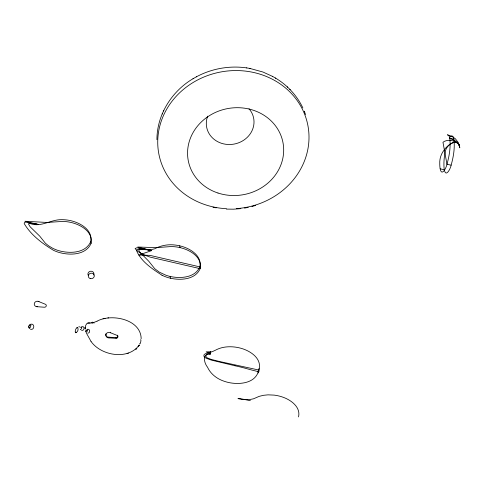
<?xml version="1.0" encoding="UTF-8"?>
<svg xmlns="http://www.w3.org/2000/svg" width="484" height="484" viewBox="0 0 484 484"><rect width="100%" height="100%" fill="white"/><g stroke="black" fill="none" stroke-linecap="round" stroke-linejoin="round"><path stroke-width="0.73" d="M156.931 139.664C156.907 114.708 171.862 91.095 193.189 78.638M28.731 326.621L28.768 327.396M85.807 331.104L85.831 331.691M141.159 338.709C140.947 319.15 111.247 313.305 97.139 321.14M38.103 224.419L31.89 223.281L30.044 223.209L28.465 223.935L30.135 226.79L39.761 236.168L45.363 243.198L48.624 245.842L52.544 248.183A37.304 33.868 -10.7 0 0 58.231 250.506C69.073 253.767 85.365 253.622 90.708 241.704C93.146 229.023 78.251 221.618 67.718 220.105A37.304 33.868 -10.7 0 0 61.444 219.675C50.282 219.47 39.936 228.448 28.786 222.918L38.103 224.419L24.89 221.248L46.881 222.458L62.527 221.424A39.313 35.689 -10.7 0 1 68.274 221.92C78.753 223.493 93.472 230.886 91.046 243.488C85.741 255.34 69.593 255.546 58.776 252.358A39.313 35.689 -10.7 0 1 53.506 250.319C42.29 243.537 30.861 234.909 24.2 223.59L24.448 222.658L25.392 222.126L29.651 222.471M259.182 368.85C261.65 358.196 250.131 350.833 241.28 348.371A38.787 35.211 -10.7 0 0 234.77 347.04C228.89 346.356 222.731 346.822 217.292 349.297C214.4 350.64 208.574 354.131 206.136 351.862L210.758 351.777L210.092 354.349L210.195 352.745L210.758 351.795M298.525 416.924C300.945 407.183 290.938 399.935 282.856 397.164A38.756 35.181 -10.7 0 0 274.113 395.113L268.021 394.847L263.459 395.307L259.194 396.354L253.495 398.81L249.091 399.693L242.653 399.602L237.959 398.592L240.354 398.653L250.385 400.667M451.118 165.189C453.49 156.792 455.021 147.892 453.871 139.168A38.708 7.066 -77 0 0 453.46 137.571C453.054 134.746 449.721 135.974 449.545 138.224L449.69 138.575C454.319 139.791 459.407 142.26 459.8 147.808C457.949 136.319 445.982 144.958 445.183 152.043C444.112 157.191 443.677 162.503 444.04 167.754A38.708 7.066 -77 0 0 444.312 169.793C445.843 178.064 450.652 168.323 451.118 165.189L446.968 164.233L442.969 142.26C447.706 138.587 456.285 140.402 459.606 145.381M30.341 329.168C34.443 330.82 35.211 323.391 30.885 324.129M81.566 330.33C84.246 331.231 85.148 326.639 82.353 326.434M28.865 326.119L29.082 325.629M85.91 330.723L86.951 329.755A0.72 0.411 -52.6 0 1 87.029 329.876L87.035 329.979M257.93 372.861C253.677 383.189 240.173 384.471 230.511 382.88A38.787 35.211 -10.7 0 1 224.098 381.229C217.013 378.893 210.625 374.059 207.497 367.144C204.127 363.157 201.852 353.447 210.008 354.234M162.182 113.976L162.394 113.504M163.519 110.987L163.725 110.527M87.725 333.173C90.302 333.349 90.375 329.114 87.804 329.187M139.168 345.092L138.847 345.667L139.174 345.074C128.333 360.356 101.198 355.837 91.052 341.486M138.539 346.217L138.872 345.643L138.152 346.786M29.113 325.587L29.633 324.958M90.756 323.076L91.543 322.634A0.72 0.411 -52.6 0 1 91.621 322.749M80.556 327.414L81.324 326.99A0.72 0.411 -52.6 0 1 81.397 327.111M90.248 322.495C86.666 321.727 84.748 326.149 85.275 329.072M136.385 348.795L135.859 349.26L136.869 348.317M196.329 76.853C211.617 68.583 229.585 65.4 246.786 67.917M192.983 78.759L196.51 76.75M96.988 321.219L92.426 323.016M151.661 250.621C152.049 250.373 133.862 247.094 140.741 249.042C145.351 249.968 150.234 250.149 154.771 248.77C161.039 245.364 168.329 244.118 175.389 245.067A38.708 35.138 -10.7 0 1 179.685 245.824C189.274 247.923 202.288 255.328 199.801 266.878C195.082 277.925 180.338 278.717 170.126 276.449A38.708 35.138 -10.7 0 1 165.97 275.251L159.26 272.123L154.729 268.699L148.866 261.342L139.791 252.091L138.751 250.107L139.011 249.448C143.095 248.032 147.559 250.089 151.661 250.621L137.746 247.022L156.036 247.651L170.985 246.568A37.734 34.249 -10.7 0 1 180.024 247.614C189.613 249.696 202.621 257.119 200.14 268.662L150.349 257.173C144.988 255.201 138.527 253.247 135.096 248.51L136.766 247.814L138.884 247.923L151.661 250.621L138.787 255.026L150.01 255.383L199.801 266.872L200.14 268.662C195.421 279.716 180.677 280.502 170.465 278.233A37.734 34.249 -10.7 0 1 162.025 275.251M251.898 206.517L255.564 205.458M128.466 353.096L127.098 353.471M103.019 318.823L103.364 318.732M210.383 353.017C208.586 353.302 204.423 354.621 206.22 357.083A3.939 1.488 17.3 0 0 207.134 357.797L211.078 359.382L219.881 361.59L258.444 369.957M104.744 318.418L105.088 318.351M244.511 208.102L248.207 207.4M210.014 352.582C207.509 352.503 200.987 354.591 205.095 357.531A5.711 2.087 17.2 0 0 206.341 358.305L211.441 360.126L234.982 365.759M75.77 332.702L76.073 332.599A2.444 2.22 -10.7 0 0 76.399 332.399M90.103 323.487L87.931 323.53M240.82 208.634L233.506 209.185L226.379 209.094M107.926 317.934L108.622 317.867M117.564 335.17A1.73 1.555 -17.5 0 1 117.745 336.199A1.73 1.567 -16.9 0 1 115.858 337.578L108.779 337.191A3.031 2.753 -14.9 0 1 106.619 336.453L106.432 336.265A3.031 2.747 -11.9 0 1 105.881 333.791M78.735 326.875L79.787 326.845M36.439 306.656L44.371 307.231A1.73 1.573 -10.7 0 0 46.264 305.912A1.73 1.573 -10.7 0 0 45.048 304.127L38.109 301.302M106.008 334.426A3.031 2.759 -9.6 0 0 106.377 336.701L106.516 336.876A3.031 2.765 -10.2 0 0 109.069 337.868L116.003 338.328L115.858 337.572M249.865 68.432L262.921 72.013L272.716 76.484M246.568 67.887L250.107 68.468M147.759 249.72C144.329 249.254 140.318 247.693 137.099 249.641L136.591 250.718C140.892 261.372 152.49 269.098 162.031 275.245M92.577 322.072L94.096 323.082M213.002 207.188L216.215 207.86M440.168 168.831A37.734 6.891 -77 0 1 439.756 164.112C439.448 158.994 440.991 153.87 444.27 149.889C447.053 145.502 457.029 137.698 459.485 146.126L458.281 142.544L455.311 138.696L451.832 136.361L447.41 134.812L448.71 135.429A37.734 6.891 -77 0 1 449.721 138.218L453.871 139.168M444.312 169.793L440.162 168.837C441.692 177.108 446.502 167.367 446.968 164.233C449.34 155.836 450.87 146.936 449.727 138.212M80.622 329.677L80.386 329.374M86.261 332.441L85.868 331.794M29.312 328.382L28.792 327.48M106.056 334.281A3.031 2.759 -8.8 0 1 107.623 332.647L107.878 332.55A3.031 2.747 -9.3 0 1 110.661 332.81L116.674 335.231A1.736 1.567 -14.5 0 1 116.995 335.327A1.73 1.567 -14.7 0 1 117.896 336.973A1.73 1.567 -13.2 0 1 116.075 338.334M77.416 327.444L77.44 327.456A1.228 1.113 -10.7 0 1 77.694 327.795M275.414 78.027C287.224 85.033 296.97 95.523 302.869 107.944M272.359 76.284L275.783 78.239M287.248 86.83L287.605 87.18M289.837 89.352L290.206 89.715M91.034 341.456L86.467 333.222M77.706 327.789L77.749 327.874A4.162 3.775 -10.7 0 1 76.405 332.417M305.549 114.563L304.303 111.223L304.509 111.774M179.685 245.824L180.024 247.608M170.126 276.449L170.465 278.233M110.558 332.254L110.661 332.81M108.936 337.185L109.069 337.868M90.708 241.704L91.046 243.488M30.347 325.139L30.335 325.054A0.992 0.569 -54.1 0 0 30.268 324.867L30.214 324.825A0.684 0.478 -51.6 0 0 29.603 324.909M85.22 328.255L85.208 327.837L85.232 328.63M85.928 331.038A1.488 0.611 -62.3 0 1 86.037 330.699M87.277 329.604A1.512 0.702 -68.1 0 1 87.32 330.814A1.512 0.702 -68.1 0 1 86.588 332.084M28.895 326.537A1.96 0.805 -62.3 0 1 29.028 326.095M30.674 324.649A1.99 0.926 -68.1 0 1 30.722 326.24A1.99 0.926 -68.1 0 1 29.76 327.916M29.627 327.577A1.845 0.375 -77.7 0 1 29.403 328.104M37.431 306.729A3.031 2.753 -10.7 0 1 34.37 303.305A3.031 2.753 -10.7 0 1 39.023 301.671M140.602 339.732A2.196 0.448 -77.3 0 1 140.662 342.079A2.196 0.448 -77.3 0 1 139.646 343.713M91.875 322.483A1.512 0.702 -68.1 0 1 91.984 323.379M88.282 275.39A3.031 2.753 -10.7 0 1 90.804 271.215A3.031 2.753 -10.7 0 1 93.684 275.015M81.651 326.845A1.512 0.702 -68.1 0 1 81.693 328.049A1.512 0.702 -68.1 0 1 80.961 329.32M75.268 332.042A6.213 5.639 -10.7 0 1 76.629 327.934M75.631 332.774A1.482 1.349 -10.7 0 1 75.468 332.06M76.847 327.88A1.204 1.095 -10.7 0 1 77.234 327.42M258.783 371.748A99.268 37.486 17.3 0 1 247.022 368.735A77.676 29.33 17.3 0 0 234.982 365.765M249.006 108.755A23.928 21.72 -10.7 0 1 233.953 144.105A23.928 21.72 -10.7 0 1 207.672 116.172M226.343 208.707A75.873 68.879 -10.7 0 1 169.763 104.35A75.873 68.879 -10.7 0 1 299.015 103.255A75.873 68.879 -10.7 0 1 236.458 208.622M85.214 327.741L85.208 328.182L85.22 327.42L85.214 327.741M90.193 278.542A3.031 2.753 -10.7 0 0 94.289 275.438A3.031 2.753 -10.7 0 0 89.419 273.841A3.031 2.753 -10.7 0 0 90.193 278.542M258.686 372.051A2.172 0.399 -77 0 0 259.122 368.735A2.172 0.399 -77 0 0 258.045 371.76A2.172 0.399 -77 0 0 258.686 372.051M217.988 193.025A48.212 43.766 -10.7 0 0 283.158 143.609A48.212 43.766 -10.7 0 0 205.712 118.217A48.212 43.766 -10.7 0 0 217.988 193.025"/></g></svg>
